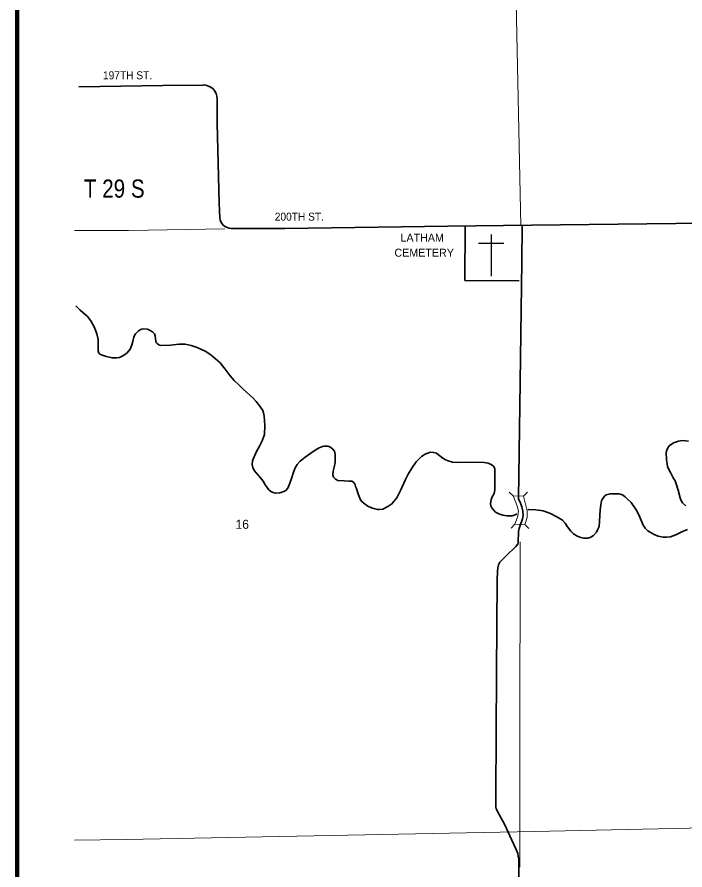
# Model space of a CAD drawing. Extents: x 211 to 6450, y -1095 to 62.
# Drawn here: x 6446.058 to 6447.165, y -1094.209 to -1092.797 of the extents above; entities that cross this region are included whole.
import ezdxf
from ezdxf.enums import TextEntityAlignment as Align

# ---------------------------------------------------------------- set-up
doc = ezdxf.new("R2010")
doc.units = 0
doc.header["$LTSCALE"] = 0.0075
doc.linetypes.add('DOTTED', pattern=[1.5, 0.3, -1.2])
for name, color, linetype, lineweight in [('14', 7, 'Continuous', 35), ('15', 7, 'Continuous', 13), ('21', 7, 'Continuous', 13), ('25', 7, 'Continuous', 25), ('32', 7, 'Continuous', 13), ('48', 7, 'Continuous', 106)]:
    doc.layers.add(name, color=color, linetype=linetype, lineweight=lineweight)
for name, color, linetype in [('45', 7, 'Continuous'), ('46', 7, 'Continuous'), ('47', 7, 'Continuous'), ('49', 7, 'Continuous')]:
    doc.layers.add(name, color=color, linetype=linetype)

msp = doc.modelspace()

# ---------------------------------------------------------------- linework, layer by layer
at = {"layer": '14'}
msp.add_line((6446.393182, -1093.117803), (6446.394129, -1093.129545), dxfattribs=at)
for points in [[(6446.160417, -1092.9125), (6446.299621, -1092.910227), (6446.366477, -1092.909659)], [(6446.389394, -1092.932386), (6446.389394, -1092.972917), (6446.392614, -1093.105871), (6446.393182, -1093.116667)], [(6446.412879, -1093.147159), (6446.501894, -1093.147159), (6446.77197, -1093.143182), (6446.910606, -1093.141856), (6447.149811, -1093.139205), (6447.531439, -1093.133712), (6447.799811, -1093.127652), (6447.870833, -1093.127273), (6448.137121, -1093.122917), (6448.366477, -1093.122159), (6448.820076, -1093.122538), (6449.10947, -1093.121591), (6449.845833, -1093.118939)], [(6446.894697, -1093.142235), (6446.894508, -1093.202841), (6446.891098, -1093.440909), (6446.888636, -1093.59375), (6446.889015, -1093.595644), (6446.891477, -1093.600189), (6446.893371, -1093.604735), (6446.894318, -1093.607955), (6446.896023, -1093.61553), (6446.896402, -1093.622348), (6446.895644, -1093.627841), (6446.890909, -1093.64053), (6446.889773, -1093.64375), (6446.888826, -1093.648864), (6446.888447, -1093.667045), (6446.887879, -1093.670076), (6446.88428, -1093.673864), (6446.868182, -1093.689394), (6446.858144, -1093.699811), (6446.855492, -1093.704356), (6446.854545, -1093.70928), (6446.853977, -1093.715341), (6446.853598, -1093.728788), (6446.852462, -1093.882386), (6446.851136, -1094.085417), (6446.851326, -1094.105492), (6446.851894, -1094.107955), (6446.857008, -1094.117614), (6446.866098, -1094.13447), (6446.874432, -1094.15303), (6446.88447, -1094.174621), (6446.8875, -1094.182197), (6446.888447, -1094.186364), (6446.889205, -1094.191288), (6446.889394, -1094.204545), (6446.89053, -1094.280114)]]:
    msp.add_lwpolyline(points, dxfattribs=at)
for centre, radius, start, end in [((6446.366667, -1092.932356), 0.022727, 0, 90.42418), ((6446.407386, -1093.116737), 0.014205, 180, 184.01418), ((6446.412933, -1093.12822), 0.018939, 183.78941, 270)]:
    msp.add_arc(centre, radius, start, end, dxfattribs=at)
at = {"layer": '15'}
for points in [[(6446.86875, -1091.307008), (6446.869129, -1091.381818), (6446.871023, -1091.597159), (6446.872917, -1092.136742), (6446.878788, -1092.404167), (6446.885227, -1092.773295), (6446.892803, -1093.142045)], [(6446.153409, -1093.150568), (6446.242614, -1093.150379), (6446.402273, -1093.147727)], [(6446.891667, -1093.666098), (6446.891856, -1093.713636), (6446.891856, -1093.743939), (6446.890909, -1093.924621), (6446.891098, -1094.125189), (6446.891098, -1094.18125), (6446.891098, -1094.204924)], [(6446.15322, -1094.160038), (6446.239015, -1094.159091), (6446.60625, -1094.151515), (6446.914583, -1094.145833), (6447.402462, -1094.135038), (6447.658144, -1094.130303), (6447.902462, -1094.125758), (6448.133902, -1094.126705)]]:
    msp.add_lwpolyline(points, dxfattribs=at)
at = {"layer": '21'}
for p, q in [((6446.879924, -1093.590152), (6446.873485, -1093.584091)), ((6446.903598, -1093.584091), (6446.897348, -1093.59053)), ((6446.882955, -1093.636932), (6446.876894, -1093.643371)), ((6446.905871, -1093.64375), (6446.899432, -1093.6375))]:
    msp.add_line(p, q, dxfattribs=at)
msp.add_lwpolyline([(6446.882955, -1093.636932), (6446.887311, -1093.625), (6446.888636, -1093.616098), (6446.886742, -1093.606629), (6446.879924, -1093.590152), (6446.897348, -1093.59053), (6446.90322, -1093.614773), (6446.90322, -1093.625568), (6446.899432, -1093.6375)], close=True, dxfattribs=at)
at = {"layer": '25', "lineweight": 35}
for points in [[(6446.155114, -1093.275379), (6446.1625, -1093.282386), (6446.174621, -1093.292992), (6446.180114, -1093.3), (6446.186364, -1093.311174), (6446.190341, -1093.32178), (6446.192235, -1093.330871), (6446.192235, -1093.349811), (6446.193561, -1093.353598), (6446.196023, -1093.356061), (6446.203977, -1093.358902), (6446.215341, -1093.361553), (6446.223106, -1093.361553), (6446.227841, -1093.360606), (6446.23447, -1093.357576), (6446.24053, -1093.35303), (6446.245455, -1093.347159), (6446.247727, -1093.341477), (6446.249621, -1093.33428), (6446.251515, -1093.326894), (6446.254167, -1093.32178), (6446.25928, -1093.316667), (6446.264394, -1093.313826), (6446.268182, -1093.313258), (6446.274053, -1093.314015), (6446.277462, -1093.315341), (6446.282576, -1093.318182), (6446.285795, -1093.32178), (6446.286553, -1093.325189), (6446.287879, -1093.334091), (6446.288826, -1093.336742), (6446.29053, -1093.338258), (6446.292992, -1093.339773), (6446.295833, -1093.340909), (6446.312311, -1093.340341), (6446.325947, -1093.339015), (6446.336364, -1093.339015), (6446.346212, -1093.34072), (6446.35625, -1093.344318), (6446.369508, -1093.350568), (6446.378788, -1093.356439), (6446.394318, -1093.369886), (6446.402841, -1093.379924), (6446.411364, -1093.391288), (6446.417614, -1093.399053)], [(6446.417614, -1093.399053), (6446.425758, -1093.406439), (6446.432197, -1093.4125), (6446.449432, -1093.42803), (6446.454167, -1093.433523), (6446.457955, -1093.438636), (6446.460038, -1093.441667), (6446.4625, -1093.444508), (6446.465341, -1093.448674), (6446.466477, -1093.452652), (6446.467424, -1093.457765), (6446.468371, -1093.473295), (6446.467992, -1093.488068), (6446.464394, -1093.498864), (6446.45947, -1093.507386), (6446.454545, -1093.516477), (6446.449053, -1093.528977), (6446.447917, -1093.532197), (6446.447727, -1093.538068), (6446.448864, -1093.542992), (6446.451136, -1093.547917), (6446.454545, -1093.552273), (6446.461174, -1093.560227), (6446.465909, -1093.56553), (6446.469129, -1093.57178), (6446.472159, -1093.575947), (6446.475, -1093.579924), (6446.478409, -1093.582765), (6446.482197, -1093.58447), (6446.485985, -1093.585606), (6446.493371, -1093.585038), (6446.499811, -1093.582955), (6446.50322, -1093.580871), (6446.506818, -1093.577083), (6446.510227, -1093.569129), (6446.513447, -1093.55928), (6446.515909, -1093.550947), (6446.518939, -1093.543561), (6446.522159, -1093.537879), (6446.527273, -1093.532576), (6446.535227, -1093.526136), (6446.544697, -1093.519508), (6446.552083, -1093.514394), (6446.558333, -1093.510606), (6446.564015, -1093.508144), (6446.567235, -1093.507576), (6446.572727, -1093.507386), (6446.576326, -1093.508523), (6446.580682, -1093.512121), (6446.583712, -1093.515909), (6446.585038, -1093.521591), (6446.585038, -1093.534659), (6446.583333, -1093.542614), (6446.582008, -1093.548864), (6446.581439, -1093.555303), (6446.582576, -1093.558712), (6446.585417, -1093.5625), (6446.589773, -1093.564583), (6446.600189, -1093.565152), (6446.608333, -1093.565341), (6446.612879, -1093.56553), (6446.614015, -1093.566098), (6446.615909, -1093.567992), (6446.616667, -1093.568939), (6446.618182, -1093.571023), (6446.618939, -1093.574242), (6446.620265, -1093.577841), (6446.62178, -1093.581818), (6446.623864, -1093.588447), (6446.626894, -1093.596591), (6446.629356, -1093.599432), (6446.632955, -1093.602841), (6446.639015, -1093.606818), (6446.645455, -1093.609848), (6446.650758, -1093.611364), (6446.655303, -1093.612311), (6446.658144, -1093.6125), (6446.664205, -1093.611932), (6446.672538, -1093.607765), (6446.679167, -1093.60322), (6446.6875, -1093.592992), (6446.694129, -1093.580114), (6446.701326, -1093.564015), (6446.705871, -1093.553788), (6446.711932, -1093.544129), (6446.719508, -1093.533523), (6446.72803, -1093.524621), (6446.734091, -1093.521023), (6446.741477, -1093.518371), (6446.74375, -1093.517803), (6446.747917, -1093.518182), (6446.752841, -1093.519508), (6446.75625, -1093.52197), (6446.761364, -1093.525758), (6446.767045, -1093.529545), (6446.772348, -1093.532197), (6446.779735, -1093.534091), (6446.787879, -1093.534659), (6446.807955, -1093.53428), (6446.832008, -1093.534848), (6446.838636, -1093.535795)], [(6447.165909, -1093.606439), (6447.160606, -1093.601515), (6447.157386, -1093.595644), (6447.15322, -1093.580492), (6447.150189, -1093.569886), (6447.148295, -1093.564962), (6447.145265, -1093.560038), (6447.140909, -1093.551326), (6447.138636, -1093.547538), (6447.135985, -1093.541477), (6447.135227, -1093.536742), (6447.134091, -1093.530114), (6447.133523, -1093.518371), (6447.13447, -1093.514015), (6447.135795, -1093.511364), (6447.138636, -1093.507197), (6447.145833, -1093.502083), (6447.153788, -1093.499242), (6447.160417, -1093.498295), (6447.170644, -1093.499621)], [(6446.838636, -1093.535795), (6446.843561, -1093.538258), (6446.847348, -1093.540909), (6446.849432, -1093.544697), (6446.849811, -1093.552841), (6446.849811, -1093.569508), (6446.849621, -1093.580114), (6446.848295, -1093.586174), (6446.844886, -1093.592803), (6446.843371, -1093.596591), (6446.842614, -1093.602841), (6446.842992, -1093.606439), (6446.844508, -1093.609659), (6446.84697, -1093.6125), (6446.850947, -1093.616667), (6446.856061, -1093.619886), (6446.862689, -1093.62197), (6446.869697, -1093.623106), (6446.878409, -1093.622727), (6446.883523, -1093.621212), (6446.886364, -1093.619508)], [(6446.904356, -1093.612879), (6446.905682, -1093.612689), (6446.917614, -1093.613068), (6446.929735, -1093.614583), (6446.941856, -1093.618939), (6446.952652, -1093.624432), (6446.961553, -1093.630114), (6446.966098, -1093.635227), (6446.970076, -1093.641098), (6446.975568, -1093.648485), (6446.979356, -1093.652462), (6446.984848, -1093.65625), (6446.992235, -1093.658902), (6446.996591, -1093.660038), (6447.003598, -1093.660227), (6447.007765, -1093.659091), (6447.012879, -1093.655492), (6447.018182, -1093.650189), (6447.020455, -1093.645076), (6447.022538, -1093.64053), (6447.023106, -1093.631629), (6447.024432, -1093.613258), (6447.025189, -1093.604924), (6447.026326, -1093.598295), (6447.027462, -1093.595833), (6447.031629, -1093.59053), (6447.03428, -1093.588447), (6447.04072, -1093.586553), (6447.046212, -1093.586553)], [(6447.046212, -1093.586553), (6447.055114, -1093.586742), (6447.060985, -1093.588447), (6447.06572, -1093.591667), (6447.068939, -1093.594697), (6447.075379, -1093.600947), (6447.083712, -1093.612879), (6447.088258, -1093.621591), (6447.095644, -1093.638447), (6447.098485, -1093.643371), (6447.10322, -1093.648106), (6447.112311, -1093.653409), (6447.120076, -1093.656439), (6447.128788, -1093.658144), (6447.134091, -1093.658523), (6447.14053, -1093.657576), (6447.149621, -1093.654545), (6447.15947, -1093.649432), (6447.164394, -1093.647159), (6447.168939, -1093.645644)]]:
    msp.add_lwpolyline(points, dxfattribs=at)
at = {"layer": '32', "lineweight": 25}
for p, q in [((6446.843371, -1093.157197), (6446.843371, -1093.226326)), ((6446.822348, -1093.171402), (6446.864394, -1093.171402))]:
    msp.add_line(p, q, dxfattribs=at)
at = {"layer": '32', "linetype": 'DOTTED', "lineweight": 35}
msp.add_lwpolyline([(6446.800379, -1093.143561), (6446.8, -1093.233523), (6446.890152, -1093.234091)], dxfattribs=at)
at = {"layer": '48'}
msp.add_lwpolyline([(6446.057955, -1095.093939), (6446.057955, -1091.211364), (6449.94053, -1091.211364), (6449.94053, -1095.093939)], close=True, dxfattribs=at)

# ---------------------------------------------------------------- texts
at = {"layer": '45'}
msp.add_text('16', height=0.01496, dxfattribs=at).set_placement((6446.431061, -1093.644508), align=Align.CENTER)
at = {"layer": '46', "width": 0.85}
msp.add_text('T 29 S', height=0.03011, dxfattribs=at).set_placement((6446.219034, -1093.096212), align=Align.CENTER)
at = {"layer": '47'}
for s, p in [('LATHAM', (6446.693371, -1093.169129)), ('CEMETERY', (6446.683333, -1093.193939))]:
    msp.add_text(s, height=0.01326, dxfattribs=at).set_placement(p)
at = {"layer": '49', "width": 0.95}
for s, p in [('197TH ST.', (6446.241098, -1092.900189)), ('200TH ST.', (6446.525758, -1093.13428))]:
    msp.add_text(s, height=0.01326, dxfattribs=at).set_placement(p, align=Align.CENTER)

doc.saveas('drawing.dxf')
